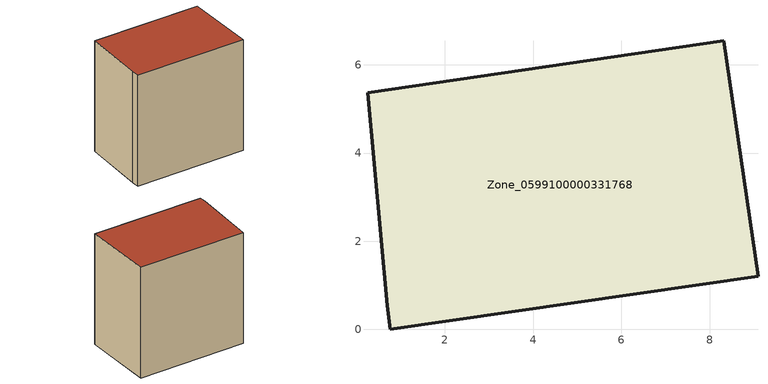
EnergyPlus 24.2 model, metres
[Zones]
Zone_0599100000331768
 floor ground (C_G): 0.69,0.54 0.25,5.37 8.32,6.55 9.1,1.21 0.77,0 z3.83
 wall outside (C_F): 0.77,0 9.1,1.21 8.32,6.55 0.25,5.37 0.69,0.54 0.77,0 z3.83:12.21
 roof outside (C_R): 0.69,0.54 0.77,0 9.1,1.21 8.32,6.55 0.25,5.37 z12.21
[BUILDING]
Pand.0599100000331768: North Axis=0; Terrain=City; Loads Convergence Tolerance Value=0.04; Temperature Convergence Tolerance Value=0.4; Solar Distribution=FullExterior; Maximum Number of Warmup Days=25; Minimum Number of Warmup Days=1
[Site:Location]
Rotterdam.The.Hague.AP_ZH_NLD Design_Conditions: Latitude=51.96; Longitude=4.45; Time Zone=1; Elevation=-4.5
[SITE:GROUNDTEMPERATURE:BUILDINGSURFACE]
18, 18, 18, 18, 18, 18, 18, 18, 18, 18, 18, 18
[MATERIAL] Thermal Absorptance=0.9; Solar Absorptance=0.7; Visible Absorptance=0.7
Name | Roughness | Thickness | Conductivity | Density | Specific Heat
G.TI.1975-1991 | MediumSmooth | 0.15 | 0.288461 | 540 | 1210
F.TI.1975-1991 | Rough | 0.3 | 0.230769 | 1920 | 840
R.TI.1975-1991 | MediumRough | 0.2 | 0.153846 | 1500 | 1000
[CONSTRUCTION]
C_G: G.TI.1975-1991
C_F: F.TI.1975-1991
C_R: R.TI.1975-1991
[ZONE]
Zone_0599100000331768: Type=1; Multiplier=1; Ceiling Height=Autocalculate; Volume=Autocalculate; Floor Area=autocalculate; Part of Total Floor Area=Yes
[ZONEINFILTRATION:DESIGNFLOWRATE]
Infil_Zone_0599100000331768: Zone or ZoneList or Space or SpaceList=Zone_0599100000331768; Schedule=AlwaysOn; Design Flow Rate Calculation Method=Flow/Area; Flow Rate per Floor Area=0.003; Constant Term Coefficient=1; Temperature Term Coefficient=0; Velocity Term Coefficient=0; Velocity Squared Term Coefficient=0
[HVACTEMPLATE:ZONE:IDEALLOADSAIRSYSTEM]
Zone_0599100000331768: Maximum Heating Supply Air Temperature=50; Minimum Cooling Supply Air Temperature=13; Maximum Heating Supply Air Humidity Ratio=0.0156; Minimum Cooling Supply Air Humidity Ratio=0.0077; Heating Limit=NoLimit; Cooling Limit=NoLimit; Dehumidification Control Type=ConstantSensibleHeatRatio; Cooling Sensible Heat Ratio=0.7; Dehumidification Setpoint=60; Humidification Control Type=None; Humidification Setpoint=30; Outdoor Air Method=None; Outdoor Air Flow Rate per Person=0.00944; Outdoor Air Flow Rate per Zone Floor Area=0; Outdoor Air Flow Rate per Zone=0; Demand Controlled Ventilation Type=None; Outdoor Air Economizer Type=NoEconomizer; Heat Recovery Type=None; Sensible Heat Recovery Effectiveness=0.7; Latent Heat Recovery Effectiveness=0.65
[ZONECONTROL:THERMOSTAT]
ThermostatControl_Zone_0599100000331768: Zone or ZoneList=Zone_0599100000331768; Control Type Schedule=DualSetpointControlType; Control 1=Thermostat_Zone_0599100000331768; Temperature Difference Between Cutout And Setpoint=0
[THERMOSTATSETPOINT:DUALSETPOINT]
Thermostat_Zone_0599100000331768: Heating Setpoint Temperature Schedule=HeatingSetpoint_Zone_0599100000331768; Cooling Setpoint Temperature Schedule=CoolingSetpoint_Zone_0599100000331768
[SCHEDULE:COMPACT]
HeatingSetpoint_Zone_0599100000331768: Through: 12/31, For: AllDays, Until: 24:00, 21
CoolingSetpoint_Zone_0599100000331768: Through: 12/31, For: AllDays, Until: 24:00, 24
DualSetpointControlType: Through: 12/31, For: AllDays, Until: 24:00, 4
AlwaysOn: Through: 12/31, For: AllDays, Until: 24:00, 1
